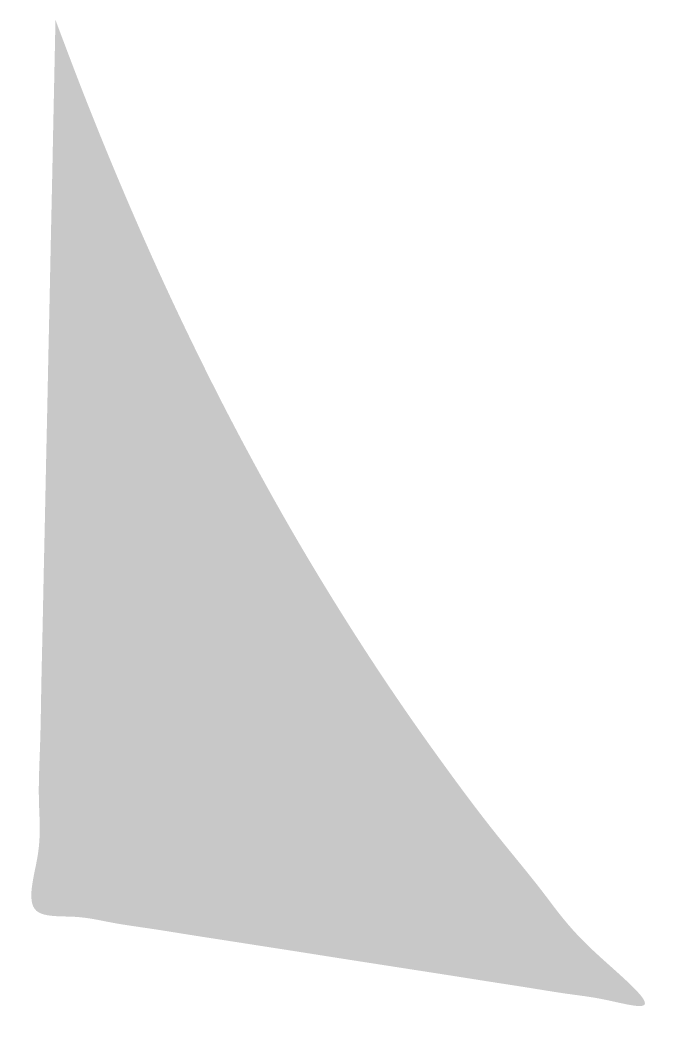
# Model space of a CAD drawing. Extents: x 121 to 359, y 73 to 255.
# Drawn here: x 359.341 to 359.4053, y 73.1267 to 73.2249 of the extents above; entities that cross this region are included whole.
import ezdxf

# ---------------------------------------------------------------- set-up
doc = ezdxf.new("R2010")
doc.units = 0
doc.layers.add('TBLK18', color=4, linetype='CONTINUOUS')

msp = doc.modelspace()

# ---------------------------------------------------------------- hatches: boundary and pattern name
at = {"layer": 'TBLK18', "linetype": 'Continuous', "lineweight": 0}
h = msp.add_hatch(color=256, dxfattribs=at)
edge = h.paths.add_edge_path()
edge.add_spline(control_points=[(359.344453, 73.224856), (359.344415, 73.22303), (359.34434, 73.219376), (359.344222, 73.213895), (359.344113, 73.208413), (359.343987, 73.202932), (359.34388, 73.19745), (359.343753, 73.191969), (359.343646, 73.186487), (359.343519, 73.181006), (359.343412, 73.175524), (359.343284, 73.170043), (359.343181, 73.164563), (359.343041, 73.159072), (359.342981, 73.153628), (359.342681, 73.148002), (359.343217, 73.143056), (359.340953, 73.136338), (359.346563, 73.136768), (359.349991, 73.13593), (359.353807, 73.135422), (359.357515, 73.134809), (359.361254, 73.134237), (359.364986, 73.133652), (359.368719, 73.133076), (359.372449, 73.132481), (359.376182, 73.131904), (359.379917, 73.131321), (359.383648, 73.130745), (359.387387, 73.130146), (359.391089, 73.129588), (359.39493, 73.128936), (359.398249, 73.128582), (359.405265, 73.126697), (359.395944, 73.134031), (359.392721, 73.138833), (359.387681, 73.144797), (359.383387, 73.150541), (359.379167, 73.156436), (359.37518, 73.162375), (359.371382, 73.168386), (359.367754, 73.174447), (359.364323, 73.180579), (359.361041, 73.186756), (359.35793, 73.192992), (359.354955, 73.199272), (359.352141, 73.205607), (359.349449, 73.211981), (359.34688, 73.218394), (359.345262, 73.222703), (359.344453, 73.224856)], knot_values=[0, 0, 0, 0, 0.054791, 0.109654, 0.164445, 0.219309, 0.2741, 0.328964, 0.383755, 0.438619, 0.49341, 0.548273, 0.603065, 0.657928, 0.71272, 0.767583, 0.822422, 0.877285, 0.915081, 0.952877, 0.990673, 1.02841, 1.066205, 1.103978, 1.141774, 1.179511, 1.217306, 1.255102, 1.292898, 1.330635, 1.368431, 1.406164, 1.44396, 1.481697, 1.557116, 1.631571, 1.705158, 1.777977, 1.850139, 1.921715, 1.992768, 2.063376, 2.133612, 2.203535, 2.273205, 2.342659, 2.411987, 2.481144, 2.550218, 2.619224, 2.619224, 2.619224, 2.619224], degree=3, periodic=0)
h = msp.add_hatch(color=256, dxfattribs=at)
edge = h.paths.add_edge_path()
edge.add_spline(control_points=[(359.344453, 73.224856), (359.344415, 73.22303), (359.34434, 73.219376), (359.344222, 73.213895), (359.344113, 73.208413), (359.343987, 73.202932), (359.34388, 73.19745), (359.343753, 73.191969), (359.343646, 73.186487), (359.343519, 73.181006), (359.343412, 73.175524), (359.343284, 73.170043), (359.343181, 73.164563), (359.343041, 73.159072), (359.342981, 73.153628), (359.342681, 73.148002), (359.343217, 73.143056), (359.340953, 73.136338), (359.346563, 73.136768), (359.349991, 73.13593), (359.353807, 73.135422), (359.357515, 73.134809), (359.361254, 73.134237), (359.364986, 73.133652), (359.368719, 73.133076), (359.372449, 73.132481), (359.376182, 73.131904), (359.379917, 73.131321), (359.383648, 73.130745), (359.387387, 73.130146), (359.391089, 73.129588), (359.39493, 73.128936), (359.398249, 73.128582), (359.405265, 73.126697), (359.395944, 73.134031), (359.392721, 73.138833), (359.387681, 73.144797), (359.383387, 73.150541), (359.379167, 73.156436), (359.37518, 73.162375), (359.371382, 73.168386), (359.367754, 73.174447), (359.364323, 73.180579), (359.361041, 73.186756), (359.35793, 73.192992), (359.354955, 73.199272), (359.352141, 73.205607), (359.349449, 73.211981), (359.34688, 73.218394), (359.345262, 73.222703), (359.344453, 73.224856)], knot_values=[0, 0, 0, 0, 0.054791, 0.109654, 0.164445, 0.219309, 0.2741, 0.328964, 0.383755, 0.438619, 0.49341, 0.548273, 0.603065, 0.657928, 0.71272, 0.767583, 0.822422, 0.877285, 0.915081, 0.952877, 0.990673, 1.02841, 1.066205, 1.103978, 1.141774, 1.179511, 1.217306, 1.255102, 1.292898, 1.330635, 1.368431, 1.406164, 1.44396, 1.481697, 1.557116, 1.631571, 1.705158, 1.777977, 1.850139, 1.921715, 1.992768, 2.063376, 2.133612, 2.203535, 2.273205, 2.342659, 2.411987, 2.481144, 2.550218, 2.619224, 2.619224, 2.619224, 2.619224], degree=3, periodic=0)
h = msp.add_hatch(color=256, dxfattribs=at)
edge = h.paths.add_edge_path()
edge.add_spline(control_points=[(359.344453, 73.224856), (359.344415, 73.22303), (359.34434, 73.219376), (359.344222, 73.213895), (359.344113, 73.208413), (359.343987, 73.202932), (359.34388, 73.19745), (359.343753, 73.191969), (359.343646, 73.186487), (359.343519, 73.181006), (359.343412, 73.175524), (359.343284, 73.170043), (359.343181, 73.164563), (359.343041, 73.159072), (359.342981, 73.153628), (359.342681, 73.148002), (359.343217, 73.143056), (359.340953, 73.136338), (359.346563, 73.136768), (359.349991, 73.13593), (359.353807, 73.135422), (359.357515, 73.134809), (359.361254, 73.134237), (359.364986, 73.133652), (359.368719, 73.133076), (359.372449, 73.132481), (359.376182, 73.131904), (359.379917, 73.131321), (359.383648, 73.130745), (359.387387, 73.130146), (359.391089, 73.129588), (359.39493, 73.128936), (359.398249, 73.128582), (359.405265, 73.126697), (359.395944, 73.134031), (359.392721, 73.138833), (359.387681, 73.144797), (359.383387, 73.150541), (359.379167, 73.156436), (359.37518, 73.162375), (359.371382, 73.168386), (359.367754, 73.174447), (359.364323, 73.180579), (359.361041, 73.186756), (359.35793, 73.192992), (359.354955, 73.199272), (359.352141, 73.205607), (359.349449, 73.211981), (359.34688, 73.218394), (359.345262, 73.222703), (359.344453, 73.224856)], knot_values=[0, 0, 0, 0, 0.054791, 0.109654, 0.164445, 0.219309, 0.2741, 0.328964, 0.383755, 0.438619, 0.49341, 0.548273, 0.603065, 0.657928, 0.71272, 0.767583, 0.822422, 0.877285, 0.915081, 0.952877, 0.990673, 1.02841, 1.066205, 1.103978, 1.141774, 1.179511, 1.217306, 1.255102, 1.292898, 1.330635, 1.368431, 1.406164, 1.44396, 1.481697, 1.557116, 1.631571, 1.705158, 1.777977, 1.850139, 1.921715, 1.992768, 2.063376, 2.133612, 2.203535, 2.273205, 2.342659, 2.411987, 2.481144, 2.550218, 2.619224, 2.619224, 2.619224, 2.619224], degree=3, periodic=0)
h = msp.add_hatch(color=256, dxfattribs=at)
edge = h.paths.add_edge_path()
edge.add_spline(control_points=[(359.344453, 73.224856), (359.344415, 73.22303), (359.34434, 73.219376), (359.344222, 73.213895), (359.344113, 73.208413), (359.343987, 73.202932), (359.34388, 73.19745), (359.343753, 73.191969), (359.343646, 73.186487), (359.343519, 73.181006), (359.343412, 73.175524), (359.343284, 73.170043), (359.343181, 73.164563), (359.343041, 73.159072), (359.342981, 73.153628), (359.342681, 73.148002), (359.343217, 73.143056), (359.340953, 73.136338), (359.346563, 73.136768), (359.349991, 73.13593), (359.353807, 73.135422), (359.357515, 73.134809), (359.361254, 73.134237), (359.364986, 73.133652), (359.368719, 73.133076), (359.372449, 73.132481), (359.376182, 73.131904), (359.379917, 73.131321), (359.383648, 73.130745), (359.387387, 73.130146), (359.391089, 73.129588), (359.39493, 73.128936), (359.398249, 73.128582), (359.405265, 73.126697), (359.395944, 73.134031), (359.392721, 73.138833), (359.387681, 73.144797), (359.383387, 73.150541), (359.379167, 73.156436), (359.37518, 73.162375), (359.371382, 73.168386), (359.367754, 73.174447), (359.364323, 73.180579), (359.361041, 73.186756), (359.35793, 73.192992), (359.354955, 73.199272), (359.352141, 73.205607), (359.349449, 73.211981), (359.34688, 73.218394), (359.345262, 73.222703), (359.344453, 73.224856)], knot_values=[0, 0, 0, 0, 0.054791, 0.109654, 0.164445, 0.219309, 0.2741, 0.328964, 0.383755, 0.438619, 0.49341, 0.548273, 0.603065, 0.657928, 0.71272, 0.767583, 0.822422, 0.877285, 0.915081, 0.952877, 0.990673, 1.02841, 1.066205, 1.103978, 1.141774, 1.179511, 1.217306, 1.255102, 1.292898, 1.330635, 1.368431, 1.406164, 1.44396, 1.481697, 1.557116, 1.631571, 1.705158, 1.777977, 1.850139, 1.921715, 1.992768, 2.063376, 2.133612, 2.203535, 2.273205, 2.342659, 2.411987, 2.481144, 2.550218, 2.619224, 2.619224, 2.619224, 2.619224], degree=3, periodic=0)
h = msp.add_hatch(color=256, dxfattribs=at)
edge = h.paths.add_edge_path()
edge.add_spline(control_points=[(359.344453, 73.224856), (359.344415, 73.22303), (359.34434, 73.219376), (359.344222, 73.213895), (359.344113, 73.208413), (359.343987, 73.202932), (359.34388, 73.19745), (359.343753, 73.191969), (359.343646, 73.186487), (359.343519, 73.181006), (359.343412, 73.175524), (359.343284, 73.170043), (359.343181, 73.164563), (359.343041, 73.159072), (359.342981, 73.153628), (359.342681, 73.148002), (359.343217, 73.143056), (359.340953, 73.136338), (359.346563, 73.136768), (359.349991, 73.13593), (359.353807, 73.135422), (359.357515, 73.134809), (359.361254, 73.134237), (359.364986, 73.133652), (359.368719, 73.133076), (359.372449, 73.132481), (359.376182, 73.131904), (359.379917, 73.131321), (359.383648, 73.130745), (359.387387, 73.130146), (359.391089, 73.129588), (359.39493, 73.128936), (359.398249, 73.128582), (359.405265, 73.126697), (359.395944, 73.134031), (359.392721, 73.138833), (359.387681, 73.144797), (359.383387, 73.150541), (359.379167, 73.156436), (359.37518, 73.162375), (359.371382, 73.168386), (359.367754, 73.174447), (359.364323, 73.180579), (359.361041, 73.186756), (359.35793, 73.192992), (359.354955, 73.199272), (359.352141, 73.205607), (359.349449, 73.211981), (359.34688, 73.218394), (359.345262, 73.222703), (359.344453, 73.224856)], knot_values=[0, 0, 0, 0, 0.054791, 0.109654, 0.164445, 0.219309, 0.2741, 0.328964, 0.383755, 0.438619, 0.49341, 0.548273, 0.603065, 0.657928, 0.71272, 0.767583, 0.822422, 0.877285, 0.915081, 0.952877, 0.990673, 1.02841, 1.066205, 1.103978, 1.141774, 1.179511, 1.217306, 1.255102, 1.292898, 1.330635, 1.368431, 1.406164, 1.44396, 1.481697, 1.557116, 1.631571, 1.705158, 1.777977, 1.850139, 1.921715, 1.992768, 2.063376, 2.133612, 2.203535, 2.273205, 2.342659, 2.411987, 2.481144, 2.550218, 2.619224, 2.619224, 2.619224, 2.619224], degree=3, periodic=0)
h = msp.add_hatch(color=256, dxfattribs=at)
edge = h.paths.add_edge_path()
edge.add_spline(control_points=[(359.344453, 73.224856), (359.344415, 73.22303), (359.34434, 73.219376), (359.344222, 73.213895), (359.344113, 73.208413), (359.343987, 73.202932), (359.34388, 73.19745), (359.343753, 73.191969), (359.343646, 73.186487), (359.343519, 73.181006), (359.343412, 73.175524), (359.343284, 73.170043), (359.343181, 73.164563), (359.343041, 73.159072), (359.342981, 73.153628), (359.342681, 73.148002), (359.343217, 73.143056), (359.340953, 73.136338), (359.346563, 73.136768), (359.349991, 73.13593), (359.353807, 73.135422), (359.357515, 73.134809), (359.361254, 73.134237), (359.364986, 73.133652), (359.368719, 73.133076), (359.372449, 73.132481), (359.376182, 73.131904), (359.379917, 73.131321), (359.383648, 73.130745), (359.387387, 73.130146), (359.391089, 73.129588), (359.39493, 73.128936), (359.398249, 73.128582), (359.405265, 73.126697), (359.395944, 73.134031), (359.392721, 73.138833), (359.387681, 73.144797), (359.383387, 73.150541), (359.379167, 73.156436), (359.37518, 73.162375), (359.371382, 73.168386), (359.367754, 73.174447), (359.364323, 73.180579), (359.361041, 73.186756), (359.35793, 73.192992), (359.354955, 73.199272), (359.352141, 73.205607), (359.349449, 73.211981), (359.34688, 73.218394), (359.345262, 73.222703), (359.344453, 73.224856)], knot_values=[0, 0, 0, 0, 0.054791, 0.109654, 0.164445, 0.219309, 0.2741, 0.328964, 0.383755, 0.438619, 0.49341, 0.548273, 0.603065, 0.657928, 0.71272, 0.767583, 0.822422, 0.877285, 0.915081, 0.952877, 0.990673, 1.02841, 1.066205, 1.103978, 1.141774, 1.179511, 1.217306, 1.255102, 1.292898, 1.330635, 1.368431, 1.406164, 1.44396, 1.481697, 1.557116, 1.631571, 1.705158, 1.777977, 1.850139, 1.921715, 1.992768, 2.063376, 2.133612, 2.203535, 2.273205, 2.342659, 2.411987, 2.481144, 2.550218, 2.619224, 2.619224, 2.619224, 2.619224], degree=3, periodic=0)
h = msp.add_hatch(color=256, dxfattribs=at)
edge = h.paths.add_edge_path()
edge.add_spline(control_points=[(359.344453, 73.224856), (359.344415, 73.22303), (359.34434, 73.219376), (359.344222, 73.213895), (359.344113, 73.208413), (359.343987, 73.202932), (359.34388, 73.19745), (359.343753, 73.191969), (359.343646, 73.186487), (359.343519, 73.181006), (359.343412, 73.175524), (359.343284, 73.170043), (359.343181, 73.164563), (359.343041, 73.159072), (359.342981, 73.153628), (359.342681, 73.148002), (359.343217, 73.143056), (359.340953, 73.136338), (359.346563, 73.136768), (359.349991, 73.13593), (359.353807, 73.135422), (359.357515, 73.134809), (359.361254, 73.134237), (359.364986, 73.133652), (359.368719, 73.133076), (359.372449, 73.132481), (359.376182, 73.131904), (359.379917, 73.131321), (359.383648, 73.130745), (359.387387, 73.130146), (359.391089, 73.129588), (359.39493, 73.128936), (359.398249, 73.128582), (359.405265, 73.126697), (359.395944, 73.134031), (359.392721, 73.138833), (359.387681, 73.144797), (359.383387, 73.150541), (359.379167, 73.156436), (359.37518, 73.162375), (359.371382, 73.168386), (359.367754, 73.174447), (359.364323, 73.180579), (359.361041, 73.186756), (359.35793, 73.192992), (359.354955, 73.199272), (359.352141, 73.205607), (359.349449, 73.211981), (359.34688, 73.218394), (359.345262, 73.222703), (359.344453, 73.224856)], knot_values=[0, 0, 0, 0, 0.054791, 0.109654, 0.164445, 0.219309, 0.2741, 0.328964, 0.383755, 0.438619, 0.49341, 0.548273, 0.603065, 0.657928, 0.71272, 0.767583, 0.822422, 0.877285, 0.915081, 0.952877, 0.990673, 1.02841, 1.066205, 1.103978, 1.141774, 1.179511, 1.217306, 1.255102, 1.292898, 1.330635, 1.368431, 1.406164, 1.44396, 1.481697, 1.557116, 1.631571, 1.705158, 1.777977, 1.850139, 1.921715, 1.992768, 2.063376, 2.133612, 2.203535, 2.273205, 2.342659, 2.411987, 2.481144, 2.550218, 2.619224, 2.619224, 2.619224, 2.619224], degree=3, periodic=0)
h = msp.add_hatch(color=256, dxfattribs=at)
edge = h.paths.add_edge_path()
edge.add_spline(control_points=[(359.344453, 73.224856), (359.344415, 73.22303), (359.34434, 73.219376), (359.344222, 73.213895), (359.344113, 73.208413), (359.343987, 73.202932), (359.34388, 73.19745), (359.343753, 73.191969), (359.343646, 73.186487), (359.343519, 73.181006), (359.343412, 73.175524), (359.343284, 73.170043), (359.343181, 73.164563), (359.343041, 73.159072), (359.342981, 73.153628), (359.342681, 73.148002), (359.343217, 73.143056), (359.340953, 73.136338), (359.346563, 73.136768), (359.349991, 73.13593), (359.353807, 73.135422), (359.357515, 73.134809), (359.361254, 73.134237), (359.364986, 73.133652), (359.368719, 73.133076), (359.372449, 73.132481), (359.376182, 73.131904), (359.379917, 73.131321), (359.383648, 73.130745), (359.387387, 73.130146), (359.391089, 73.129588), (359.39493, 73.128936), (359.398249, 73.128582), (359.405265, 73.126697), (359.395944, 73.134031), (359.392721, 73.138833), (359.387681, 73.144797), (359.383387, 73.150541), (359.379167, 73.156436), (359.37518, 73.162375), (359.371382, 73.168386), (359.367754, 73.174447), (359.364323, 73.180579), (359.361041, 73.186756), (359.35793, 73.192992), (359.354955, 73.199272), (359.352141, 73.205607), (359.349449, 73.211981), (359.34688, 73.218394), (359.345262, 73.222703), (359.344453, 73.224856)], knot_values=[0, 0, 0, 0, 0.054791, 0.109654, 0.164445, 0.219309, 0.2741, 0.328964, 0.383755, 0.438619, 0.49341, 0.548273, 0.603065, 0.657928, 0.71272, 0.767583, 0.822422, 0.877285, 0.915081, 0.952877, 0.990673, 1.02841, 1.066205, 1.103978, 1.141774, 1.179511, 1.217306, 1.255102, 1.292898, 1.330635, 1.368431, 1.406164, 1.44396, 1.481697, 1.557116, 1.631571, 1.705158, 1.777977, 1.850139, 1.921715, 1.992768, 2.063376, 2.133612, 2.203535, 2.273205, 2.342659, 2.411987, 2.481144, 2.550218, 2.619224, 2.619224, 2.619224, 2.619224], degree=3, periodic=0)

doc.saveas('drawing.dxf')
